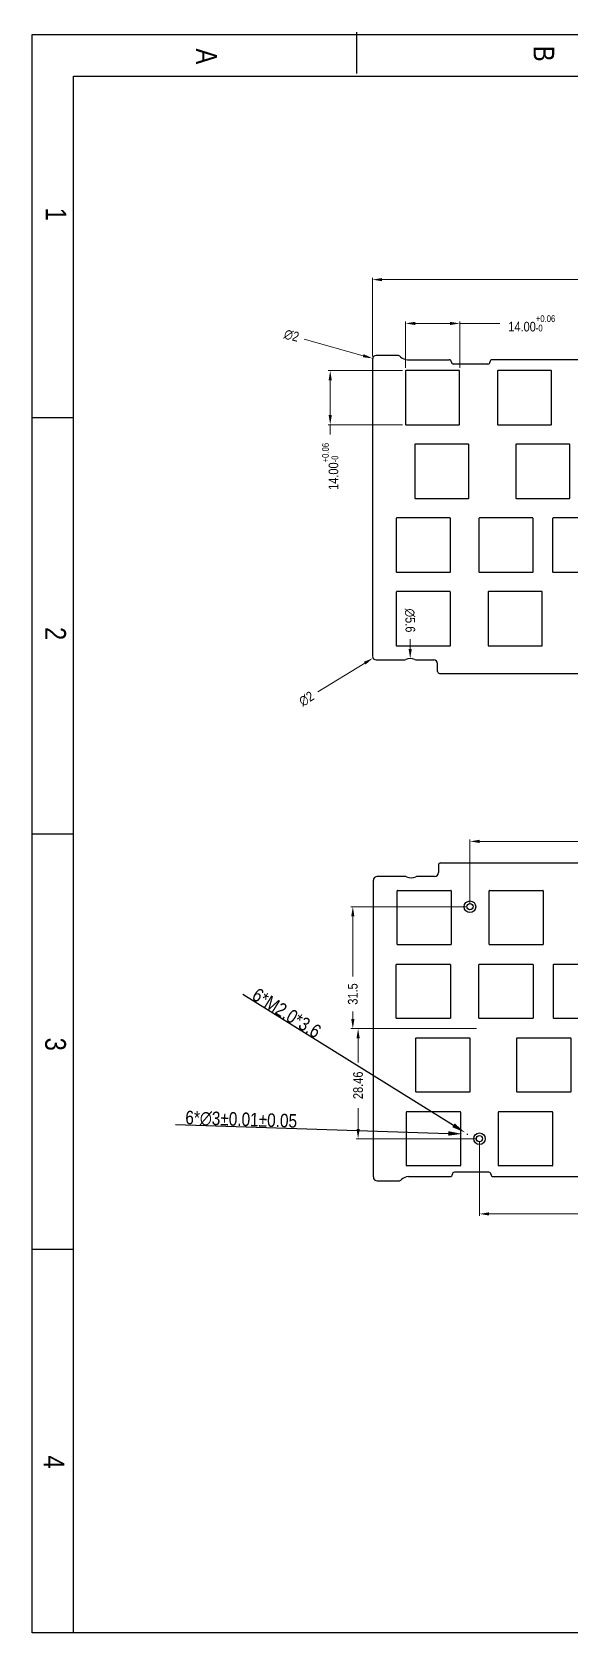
# Model space of a CAD drawing. Header units: millimetres. Extents: x 1477 to 3041, y -1339 to -925.
# Drawn here: x 2413.1 to 2552.5, y -1338.8 to -925 of the extents above; entities that cross this region are included whole.
import ezdxf

# ---------------------------------------------------------------- set-up
doc = ezdxf.new("R2010")
doc.units = ezdxf.units.MM
doc.header["$LTSCALE"] = 30.734
doc.header["$PDMODE"] = 3
doc.header["$PDSIZE"] = 8
doc.layers.get('0').update_dxf_attribs({"linetype": 'CONTINUOUS'})
doc.layers.get('Defpoints').update_dxf_attribs({"linetype": 'CONTINUOUS'})
doc.layers.add('标注尺寸', color=2, linetype='CONTINUOUS')
doc.styles.get("Standard").update_dxf_attribs({"font": 'txt', "width": 0.85})
doc.dimstyles.get("Standard").update_dxf_attribs({"dimtxt": 3.5, "dimasz": 3.5, "dimexe": 0.18, "dimexo": 0.0625, "dimgap": 0.09, "dimtad": 1, "dimdsep": 46, "dimtxsty": 'STANDARD', "dimcen": 0.09, "dimadec": 0, "dimazin": 0, "dimtol": 1, "dimtp": 0.01, "dimtm": 0.01, "dimtfac": 1, "dimtofl": 0, "dimtmove": 0, "dimatfit": 3, "dimfxl": 1, "dimtolj": 1, "dimarcsym": 0})
doc.dimstyles.new('YanXiu', dxfattribs={"dimscale": 2.5, "dimtxt": 3, "dimasz": 2, "dimexe": 0.66, "dimexo": 0.66, "dimgap": 0.66, "dimtad": 0, "dimdsep": 46, "dimtxsty": 'STANDARD', "dimcen": 0, "dimclrd": 3, "dimclre": 6, "dimclrt": 3, "dimazin": 2, "dimtm": 1e-09, "dimtfac": 1, "dimtofl": 0, "dimtmove": 0, "dimatfit": 3, "dimfxl": 1, "dimlwd": 5, "dimlwe": 5, "dimarcsym": 0})

# ---------------------------------------------------------------- blocks, each defined once
blk = doc.blocks.new('*D146')
at = {"color": 3, "lineweight": 5}
for p, q in [((2509.72, -1011.73), (2509.72, -999.79)), ((2512.22, -1000.29), (2521.22, -1000.29)), ((2523.72, -1011.73), (2523.72, -999.79)), ((2523.72, -1000.29), (2534.09, -1000.29))]:
    blk.add_line(p, q, dxfattribs=at)
at = {"color": 3}
for points in [[(2512.22, -999.88), (2512.22, -1000.71), (2509.72, -1000.29)], [(2521.22, -999.88), (2521.22, -1000.71), (2523.72, -1000.29)]]:
    blk.add_solid(points, dxfattribs=at)
at = {"layer": 'Defpoints', "color": 0}
for p in [(2523.72, -1000.29), (2509.72, -1012.48), (2523.72, -1012.48)]:
    blk.add_point(p, dxfattribs=at)
at = {"color": 3, "insert": (2542.37, -1000.29), "char_height": 2.5, "attachment_point": 5}
blk.add_mtext('14.00{\\H0.7x;\\S+0.06^ -0;}', dxfattribs=at)
blk = doc.blocks.new('*D147')
at = {"color": 3, "lineweight": 5}
for p, q in [((2508.97, -1012.48), (2489.74, -1012.48)), ((2490.24, -1014.98), (2490.24, -1023.98)), ((2508.97, -1026.48), (2489.74, -1026.48)), ((2490.24, -1026.48), (2490.24, -1028.98))]:
    blk.add_line(p, q, dxfattribs=at)
at = {"color": 3}
for points in [[(2489.83, -1014.98), (2490.66, -1014.98), (2490.24, -1012.48)], [(2489.83, -1023.98), (2490.66, -1023.98), (2490.24, -1026.48)]]:
    blk.add_solid(points, dxfattribs=at)
at = {"layer": 'Defpoints', "color": 0}
for p in [(2509.72, -1012.48), (2490.24, -1026.48), (2509.72, -1026.48)]:
    blk.add_point(p, dxfattribs=at)
at = {"color": 3, "insert": (2490.24, -1037.25), "char_height": 2.5, "attachment_point": 5, "rotation": 90}
blk.add_mtext('14.00{\\H0.7x;\\S+0.06^ -0;}', dxfattribs=at)
blk = doc.blocks.new('*D158')
at = {"color": 3, "lineweight": 5}
for p, q in [((2501.15, -1008.84), (2501.15, -988.47)), ((2503.65, -988.97), (2647.95, -988.97)), ((2810.78, -988.97), (2666.48, -988.97)), ((2813.28, -1013.55), (2813.28, -988.47))]:
    blk.add_line(p, q, dxfattribs=at)
at = {"color": 3}
for points in [[(2503.65, -988.56), (2503.65, -989.39), (2501.15, -988.97)], [(2810.78, -988.56), (2810.78, -989.39), (2813.28, -988.97)]]:
    blk.add_solid(points, dxfattribs=at)
at = {"layer": 'Defpoints', "color": 0}
for p in [(2813.28, -988.97), (2501.15, -1009.59), (2813.28, -1014.3)]:
    blk.add_point(p, dxfattribs=at)
at = {"color": 3, "insert": (2657.22, -988.97), "char_height": 2.5, "attachment_point": 5}
blk.add_mtext('312.13%%P0.1', dxfattribs=at)
blk = doc.blocks.new('*D166')
at = {"color": 3, "lineweight": 5}
blk.add_line((2487.04, -1095.54), (2499.17, -1088.11), dxfattribs=at)
at = {"color": 3}
blk.add_solid([(2498.95, -1087.75), (2499.38, -1088.46), (2501.3, -1086.8)], dxfattribs=at)
at = {"layer": 'Defpoints', "color": 0}
for p in [(2501.3, -1086.8), (2503, -1085.75)]:
    blk.add_point(p, dxfattribs=at)
at = {"color": 3, "insert": (2484.12, -1097.33), "char_height": 2.5, "attachment_point": 5, "rotation": 31.5091}
blk.add_mtext('∅2', dxfattribs=at)
blk = doc.blocks.new('*D167')
at = {"color": 3, "lineweight": 5}
blk.add_line((2483.54, -1004.35), (2498.78, -1008.64), dxfattribs=at)
at = {"color": 3}
blk.add_solid([(2498.89, -1008.24), (2498.67, -1009.04), (2501.19, -1009.32)], dxfattribs=at)
at = {"layer": 'Defpoints', "color": 0}
for p in [(2501.19, -1009.32), (2503.11, -1009.86)]:
    blk.add_point(p, dxfattribs=at)
at = {"color": 3, "insert": (2480.24, -1003.43), "char_height": 2.5, "attachment_point": 5, "rotation": 344.2856}
blk.add_mtext('∅2', dxfattribs=at)
blk = doc.blocks.new('*D148')
at = {"color": 3, "lineweight": 5}
blk.add_line((2510.9, -1081.92), (2510.91, -1084.42), dxfattribs=at)
at = {"color": 3}
blk.add_solid([(2511.33, -1084.41), (2510.5, -1084.42), (2510.93, -1086.92)], dxfattribs=at)
at = {"layer": 'Defpoints', "color": 0}
for p in [(2510.93, -1086.92), (2510.97, -1092.52)]:
    blk.add_point(p, dxfattribs=at)
at = {"color": 3, "insert": (2510.86, -1077.08), "char_height": 2.5, "attachment_point": 5, "rotation": 270.3891}
blk.add_mtext('∅5.6', dxfattribs=at)
blk = doc.blocks.new('*D168')
at = {"color": 3, "lineweight": 5}
for p, q in [((2528.09, -1182.58), (2496.95, -1182.58)), ((2497.45, -1185.08), (2497.45, -1191.33)), ((2497.45, -1208.54), (2497.45, -1203.13)), ((2528.09, -1211.04), (2496.95, -1211.04))]:
    blk.add_line(p, q, dxfattribs=at)
at = {"color": 3}
for points in [[(2497.04, -1185.08), (2497.87, -1185.08), (2497.45, -1182.58)], [(2497.04, -1208.54), (2497.87, -1208.54), (2497.45, -1211.04)]]:
    blk.add_solid(points, dxfattribs=at)
at = {"layer": 'Defpoints', "color": 0}
for p in [(2497.45, -1182.58), (2528.84, -1182.58), (2528.84, -1211.04)]:
    blk.add_point(p, dxfattribs=at)
at = {"color": 3, "insert": (2497.45, -1197.23), "char_height": 2.5, "attachment_point": 5, "rotation": 90}
blk.add_mtext('28.46', dxfattribs=at)
blk = doc.blocks.new('*D151')
at = {"color": 3, "lineweight": 5}
for p, q in [((2528.84, -1211.79), (2528.84, -1230.97)), ((2531.34, -1230.47), (2586.47, -1230.47)), ((2654.95, -1230.47), (2599.69, -1230.47)), ((2657.45, -1229.72), (2657.45, -1229.97))]:
    blk.add_line(p, q, dxfattribs=at)
at = {"color": 3}
for points in [[(2531.34, -1230.06), (2531.34, -1230.89), (2528.84, -1230.47)], [(2654.95, -1230.06), (2654.95, -1230.89), (2657.45, -1230.47)]]:
    blk.add_solid(points, dxfattribs=at)
at = {"layer": 'Defpoints', "color": 0}
for p in [(2528.84, -1211.04), (2657.45, -1230.47), (2657.45, -1230.47)]:
    blk.add_point(p, dxfattribs=at)
at = {"color": 3, "insert": (2593.08, -1230.47), "char_height": 2.5, "attachment_point": 5}
blk.add_mtext('128.62', dxfattribs=at)
blk = doc.blocks.new('*D170')
at = {"color": 3, "lineweight": 5}
for p, q in [((2526.37, -1150.33), (2526.37, -1133.68)), ((2657.45, -1147.1), (2657.45, -1133.68)), ((2528.87, -1134.18), (2585.84, -1134.18)), ((2654.95, -1134.18), (2597.99, -1134.18))]:
    blk.add_line(p, q, dxfattribs=at)
at = {"color": 3}
for points in [[(2528.87, -1133.76), (2528.87, -1134.6), (2526.37, -1134.18)], [(2654.95, -1133.76), (2654.95, -1134.6), (2657.45, -1134.18)]]:
    blk.add_solid(points, dxfattribs=at)
at = {"layer": 'Defpoints', "color": 0}
for p in [(2657.45, -1134.18), (2657.45, -1147.85), (2526.37, -1151.08)]:
    blk.add_point(p, dxfattribs=at)
at = {"color": 3, "insert": (2591.91, -1134.18), "char_height": 2.5, "attachment_point": 5}
blk.add_mtext('131.08', dxfattribs=at)
blk = doc.blocks.new('*D152')
at = {"color": 3, "lineweight": 5}
for p, q in [((2525.62, -1151.08), (2495.59, -1151.08)), ((2496.09, -1153.58), (2496.09, -1169.14)), ((2496.09, -1180.08), (2496.09, -1178.11)), ((2523.38, -1182.58), (2495.59, -1182.58))]:
    blk.add_line(p, q, dxfattribs=at)
at = {"color": 3}
for points in [[(2495.67, -1153.58), (2496.5, -1153.58), (2496.09, -1151.08)], [(2495.67, -1180.08), (2496.5, -1180.08), (2496.09, -1182.58)]]:
    blk.add_solid(points, dxfattribs=at)
at = {"layer": 'Defpoints', "color": 0}
for p in [(2526.37, -1151.08), (2496.09, -1182.58), (2524.13, -1182.58)]:
    blk.add_point(p, dxfattribs=at)
at = {"color": 3, "insert": (2496.09, -1173.63), "char_height": 2.5, "attachment_point": 5, "rotation": 90}
blk.add_mtext('31.5', dxfattribs=at)
blk = doc.blocks.new('*D156')
at = {"layer": 'Defpoints', "color": 0}
for p in [(2524.26, -1209.78), (2527.25, -1209.88)]:
    blk.add_point(p, dxfattribs=at)
at = {"layer": '标注尺寸', "color": 0, "lineweight": -2}
for p, q in [((2450.22, -1207.4), (2520.76, -1209.67)), ((2525.66, -1209.83), (2525.84, -1209.83)), ((2525.75, -1209.92), (2525.75, -1209.74))]:
    blk.add_line(p, q, dxfattribs=at)
at = {"layer": '标注尺寸', "color": 0}
blk.add_solid([(2520.78, -1209.08), (2520.74, -1210.25), (2524.26, -1209.78)], dxfattribs=at)
at = {"layer": '标注尺寸', "color": 0, "insert": (2467.22, -1206.1), "char_height": 3.5, "attachment_point": 5, "rotation": 358.1546}
blk.add_mtext('\\A1;6*∅3±0.01%%P0.05', dxfattribs=at)
blk = doc.blocks.new('*D157')
at = {"layer": 'Defpoints', "color": 0}
for p in [(2525.08, -1209.41), (2526.43, -1210.25)]:
    blk.add_point(p, dxfattribs=at)
at = {"layer": '标注尺寸', "color": 0, "lineweight": -2}
for p, q in [((2467.61, -1173.64), (2522.1, -1207.56)), ((2525.66, -1209.83), (2525.84, -1209.83)), ((2525.75, -1209.92), (2525.75, -1209.74))]:
    blk.add_line(p, q, dxfattribs=at)
at = {"layer": '标注尺寸', "color": 0}
blk.add_solid([(2522.41, -1207.06), (2521.8, -1208.05), (2525.08, -1209.41)], dxfattribs=at)
at = {"layer": '标注尺寸', "color": 0, "insert": (2478.97, -1178.54), "char_height": 3.5, "attachment_point": 5, "rotation": 328.1}
blk.add_mtext('\\A1;6*M2.0*3.6', dxfattribs=at)

msp = doc.modelspace()

# ---------------------------------------------------------------- linework, layer by layer
at = {"color": 7, "linetype": 'Continuous'}
for p, q in [((2413.115, -1338.795), (2413.115, -925.642)), ((2413.115, -925.642), (3040.798, -925.642)), ((2497.147, -935.717), (2497.147, -924.969)), ((2423.863, -1338.795), (2423.863, -936.39)), ((2423.863, -936.39), (3040.798, -936.39)), ((2501.15, -1009.59), (2501.15, -1086.278)), ((2507.704, -1008.59), (2502.15, -1008.59)), ((2510.24, -1009.678), (2520.971, -1009.678)), ((2558.785, -1009.678), (2532.171, -1009.678)), ((2509.715, -1012.578), (2509.715, -1026.378)), ((2523.615, -1012.478), (2509.815, -1012.478)), ((2531.041, -1010.808), (2522.101, -1010.808)), ((2523.715, -1026.378), (2523.715, -1012.578)), ((2533.48, -1012.578), (2533.48, -1026.378)), ((2547.38, -1012.478), (2533.58, -1012.478)), ((2547.48, -1026.378), (2547.48, -1012.578)), ((2423.863, -1024.739), (2413.115, -1024.739)), ((2509.815, -1026.478), (2523.615, -1026.478)), ((2533.58, -1026.478), (2547.38, -1026.478)), ((2512.1, -1031.628), (2512.1, -1045.428)), ((2526, -1031.528), (2512.2, -1031.528)), ((2526.1, -1045.428), (2526.1, -1031.628)), ((2538.245, -1031.628), (2538.245, -1045.428)), ((2552.145, -1031.528), (2538.345, -1031.528)), ((2552.245, -1045.428), (2552.245, -1031.628)), ((2512.2, -1045.528), (2526, -1045.528)), ((2538.345, -1045.528), (2552.145, -1045.528)), ((2547.755, -1050.678), (2547.755, -1064.478)), ((2561.655, -1050.578), (2547.855, -1050.578)), ((2547.855, -1064.578), (2561.655, -1064.578)), ((2507.32, -1069.728), (2507.32, -1083.528)), ((2521.22, -1069.628), (2507.42, -1069.628)), ((2521.32, -1083.528), (2521.32, -1069.728)), ((2531.09, -1069.728), (2531.09, -1083.528)), ((2544.99, -1069.628), (2531.19, -1069.628)), ((2545.09, -1083.528), (2545.09, -1069.728)), ((2507.42, -1083.628), (2521.22, -1083.628)), ((2531.19, -1083.628), (2544.99, -1083.628)), ((2502.15, -1087.278), (2509.335, -1087.278)), ((2517.999, -1090.278), (2517.999, -1088.278)), ((2518.499, -1090.778), (2582.499, -1090.778)), ((2413.115, -1132.219), (2423.863, -1132.219)), ((2518.238, -1140.236), (2518.238, -1142.236)), ((2518.738, -1139.736), (2582.738, -1139.736)), ((2501.389, -1220.923), (2501.389, -1144.236)), ((2509.574, -1143.236), (2502.389, -1143.236)), ((2507.559, -1160.786), (2507.559, -1146.986)), ((2507.659, -1146.886), (2521.459, -1146.886)), ((2521.559, -1146.986), (2521.559, -1160.786)), ((2531.329, -1160.786), (2531.329, -1146.986)), ((2531.429, -1146.886), (2545.229, -1146.886)), ((2545.329, -1146.986), (2545.329, -1160.786)), ((2521.459, -1160.886), (2507.659, -1160.886)), ((2545.229, -1160.886), (2531.429, -1160.886)), ((2547.994, -1179.836), (2547.994, -1166.036)), ((2548.094, -1165.936), (2561.894, -1165.936)), ((2561.894, -1179.936), (2548.094, -1179.936)), ((2512.34, -1198.886), (2512.34, -1185.086)), ((2512.44, -1184.986), (2526.24, -1184.986)), ((2526.34, -1185.086), (2526.34, -1198.886)), ((2538.484, -1198.886), (2538.484, -1185.086)), ((2538.584, -1184.986), (2552.384, -1184.986)), ((2552.484, -1185.086), (2552.484, -1198.886)), ((2526.24, -1198.986), (2512.44, -1198.986)), ((2552.384, -1198.986), (2538.584, -1198.986)), ((2509.954, -1217.936), (2509.954, -1204.136)), ((2510.054, -1204.036), (2523.854, -1204.036)), ((2523.954, -1204.136), (2523.954, -1217.936)), ((2533.719, -1217.936), (2533.719, -1204.136)), ((2533.819, -1204.036), (2547.619, -1204.036)), ((2547.719, -1204.136), (2547.719, -1217.936)), ((2523.854, -1218.036), (2510.054, -1218.036)), ((2531.28, -1219.706), (2522.34, -1219.706)), ((2547.619, -1218.036), (2533.819, -1218.036)), ((2502.389, -1221.923), (2507.943, -1221.923)), ((2510.479, -1220.836), (2521.21, -1220.836)), ((2532.41, -1220.836), (2559.024, -1220.836)), ((2423.863, -1239.698), (2413.115, -1239.698)), ((3040.798, -1338.795), (2413.115, -1338.795))]:
    msp.add_line(p, q, dxfattribs=at)
at = {"color": 1}
for p, q in [((2507.32, -1050.678), (2507.32, -1064.478)), ((2521.22, -1050.578), (2507.42, -1050.578)), ((2521.32, -1064.478), (2521.32, -1050.678)), ((2528.705, -1050.678), (2528.705, -1064.478)), ((2542.605, -1050.578), (2528.805, -1050.578)), ((2542.705, -1064.478), (2542.705, -1050.678)), ((2507.42, -1064.578), (2521.22, -1064.578)), ((2528.805, -1064.578), (2542.605, -1064.578)), ((2507.32, -1179.836), (2507.32, -1166.036)), ((2507.42, -1165.936), (2521.22, -1165.936)), ((2521.32, -1166.036), (2521.32, -1179.836)), ((2528.705, -1179.836), (2528.705, -1166.036)), ((2528.805, -1165.936), (2542.605, -1165.936)), ((2542.705, -1166.036), (2542.705, -1179.836)), ((2521.22, -1179.936), (2507.42, -1179.936)), ((2542.605, -1179.936), (2528.805, -1179.936))]:
    msp.add_line(p, q, dxfattribs=at)
for p, q in [((2512.566, -1087.278), (2516.999, -1087.278)), ((2517.238, -1143.236), (2512.805, -1143.236))]:
    msp.add_line(p, q)
at = {"color": 2, "linetype": 'Continuous'}
for centre, radius in [((2526.374, -1151.077), 1.5), ((2526.374, -1151.077), 0.8), ((2528.837, -1211.036), 1.5), ((2528.837, -1211.036), 0.8)]:
    msp.add_circle(centre, radius, dxfattribs=at)
at = {"color": 7, "linetype": 'Continuous'}
for centre, radius, start, end in [((2502.15, -1009.59), 1, 90, 180), ((2507.704, -1009.59), 1, 43.57369, 90), ((2510.24, -1007.178), 2.5, 223.57369, 270), ((2520.971, -1010.308), 0.63, 0, 90), ((2532.171, -1010.308), 0.63, 90, 180), ((2509.815, -1012.578), 0.1, 90, 180), ((2522.101, -1010.308), 0.5, 180, 270), ((2523.615, -1012.578), 0.1, 0, 90), ((2531.041, -1010.308), 0.5, 270, 0), ((2533.58, -1012.578), 0.1, 90, 180), ((2547.38, -1012.578), 0.1, 0, 90), ((2509.815, -1026.378), 0.1, 180, 270), ((2523.615, -1026.378), 0.1, 270, 0), ((2533.58, -1026.378), 0.1, 180, 270), ((2547.38, -1026.378), 0.1, 270, 0), ((2512.2, -1031.628), 0.1, 90, 180), ((2526, -1031.628), 0.1, 0, 90), ((2538.345, -1031.628), 0.1, 90, 180), ((2552.145, -1031.628), 0.1, 0, 90), ((2512.2, -1045.428), 0.1, 180, 270), ((2526, -1045.428), 0.1, 270, 0), ((2538.345, -1045.428), 0.1, 180, 270), ((2552.145, -1045.428), 0.1, 270, 0), ((2547.855, -1050.678), 0.1, 90, 180), ((2547.855, -1064.478), 0.1, 180, 270), ((2507.42, -1069.728), 0.1, 90, 180), ((2521.22, -1069.728), 0.1, 0, 90), ((2531.19, -1069.728), 0.1, 90, 180), ((2544.99, -1069.728), 0.1, 0, 90), ((2507.42, -1083.528), 0.1, 180, 270), ((2521.22, -1083.528), 0.1, 270, 0), ((2531.19, -1083.528), 0.1, 180, 270), ((2544.99, -1083.528), 0.1, 270, 0), ((2502.15, -1086.278), 1, 180, 270), ((2509.335, -1086.278), 1, 270, 295.15417), ((2510.95, -1089.717), 2.8, 64.84583, 115.15417), ((2512.566, -1086.278), 1, 244.84583, 270), ((2516.999, -1088.278), 1, 0, 90), ((2518.499, -1090.278), 0.5, 180, 270), ((2518.738, -1140.236), 0.5, 90, 180), ((2502.389, -1144.236), 1, 90, 180), ((2509.574, -1144.236), 1, 64.84583, 90), ((2511.19, -1140.796), 2.8, 244.84583, 295.15417), ((2512.805, -1144.236), 1, 90, 115.15417), ((2517.238, -1142.236), 1, 270, 0), ((2507.659, -1146.986), 0.1, 90, 180), ((2521.459, -1146.986), 0.1, 0, 90), ((2531.429, -1146.986), 0.1, 90, 180), ((2545.229, -1146.986), 0.1, 0, 90), ((2507.659, -1160.786), 0.1, 180, 270), ((2521.459, -1160.786), 0.1, 270, 0), ((2531.429, -1160.786), 0.1, 180, 270), ((2545.229, -1160.786), 0.1, 270, 0), ((2548.094, -1166.036), 0.1, 90, 180), ((2548.094, -1179.836), 0.1, 180, 270), ((2512.44, -1185.086), 0.1, 90, 180), ((2526.24, -1185.086), 0.1, 0, 90), ((2538.584, -1185.086), 0.1, 90, 180), ((2552.384, -1185.086), 0.1, 0, 90), ((2512.44, -1198.886), 0.1, 180, 270), ((2526.24, -1198.886), 0.1, 270, 0), ((2538.584, -1198.886), 0.1, 180, 270), ((2552.384, -1198.886), 0.1, 270, 0), ((2510.054, -1204.136), 0.1, 90, 180), ((2523.854, -1204.136), 0.1, 0, 90), ((2533.819, -1204.136), 0.1, 90, 180), ((2547.619, -1204.136), 0.1, 0, 90), ((2510.054, -1217.936), 0.1, 180, 270), ((2521.21, -1220.206), 0.63, 270, 0), ((2522.34, -1220.206), 0.5, 90, 180), ((2523.854, -1217.936), 0.1, 270, 0), ((2531.28, -1220.206), 0.5, 0, 90), ((2532.41, -1220.206), 0.63, 180, 270), ((2533.819, -1217.936), 0.1, 180, 270), ((2547.619, -1217.936), 0.1, 270, 0), ((2502.389, -1220.923), 1, 180, 270), ((2507.943, -1220.923), 1, 270, 316.42631), ((2510.479, -1223.336), 2.5, 90, 136.42631)]:
    msp.add_arc(centre, radius, start, end, dxfattribs=at)
at = {"color": 1}
for centre, start, end in [((2507.42, -1050.678), 90, 180), ((2521.22, -1050.678), 0, 90), ((2528.805, -1050.678), 90, 180), ((2542.605, -1050.678), 0, 90), ((2507.42, -1064.478), 180, 270), ((2521.22, -1064.478), 270, 0), ((2528.805, -1064.478), 180, 270), ((2542.605, -1064.478), 270, 0), ((2507.42, -1166.036), 90, 180), ((2521.22, -1166.036), 0, 90), ((2528.805, -1166.036), 90, 180), ((2542.605, -1166.036), 0, 90), ((2507.42, -1179.836), 180, 270), ((2521.22, -1179.836), 270, 0), ((2528.805, -1179.836), 180, 270), ((2542.605, -1179.836), 270, 0)]:
    msp.add_arc(centre, 0.1, start, end, dxfattribs=at)

# ---------------------------------------------------------------- texts
at = {"color": 7, "linetype": 'Continuous', "char_height": 5.374, "width": 5.37399, "attachment_point": 1, "rotation": 270, "line_spacing_factor": 0.9}
for s, insert in [('A', (2460.944, -929.225)), ('B', (2548.2, -928.551)), ('1', (2422.009, -970.376)), ('2', (2421.913, -1078.771)), ('3', (2421.893, -1184.924)), ('4', (2421.47, -1292.901))]:
    msp.add_mtext(s, dxfattribs=dict(at, insert=insert))

# ---------------------------------------------------------------- dimensions: what is measured, and where the dimension line sits
dim = msp.add_linear_dim(base=(2813.28, -988.974), p1=(2501.15, -1009.59), p2=(2813.28, -1014.302), text='<>%%P0.1', dimstyle='YanXiu', override={"dimtxt": 1, "dimasz": 1, "dimexe": 0.2, "dimexo": 0.3, "dimclre": 3})
dim.commit()
dim.dimension.update_dxf_attribs({"geometry": '*D158', "text_midpoint": (2657.215, -988.974)})
for p1, p2, picture, middle in [((2503.113, -1009.861), (2501.188, -1009.319), '*D167', (2480.243, -1003.426)), ((2503.003, -1085.755), (2501.298, -1086.8), '*D166', (2484.12, -1097.33))]:
    dim = msp.add_diameter_dim_2p(p1=p1, p2=p2, dimstyle='YanXiu', override={"dimtxt": 1, "dimasz": 1, "dimexe": 0.2, "dimexo": 0.3, "dimclre": 3})
    dim.commit()
    dim.dimension.update_dxf_attribs({"geometry": picture, "text_midpoint": middle, "dimtype": 163})
dim = msp.add_linear_dim(base=(2523.715, -1000.293), p1=(2509.715, -1012.478), p2=(2523.715, -1012.478), text='14.00{\\H0.7x;\\S+0.06^ -0;}', dimstyle='YanXiu', override={"dimtxt": 1, "dimasz": 1, "dimexe": 0.2, "dimexo": 0.3, "dimclre": 3})
dim.commit()
dim.dimension.update_dxf_attribs({"geometry": '*D146', "text_midpoint": (2542.366, -1000.293), "dimtype": 160})
dim = msp.add_linear_dim(base=(2490.243, -1026.478), p1=(2509.715, -1012.478), p2=(2509.715, -1026.478), angle=90, text='14.00{\\H0.7x;\\S+0.06^ -0;}', dimstyle='YanXiu', override={"dimtxt": 1, "dimasz": 1, "dimexe": 0.2, "dimexo": 0.3, "dimclre": 3})
dim.commit()
dim.dimension.update_dxf_attribs({"geometry": '*D147', "text_midpoint": (2490.243, -1037.25)})
dim = msp.add_diameter_dim_2p(p1=(2510.969, -1092.517), p2=(2510.931, -1086.917), dimstyle='YanXiu', override={"dimtxt": 1, "dimasz": 1, "dimexe": 0.2, "dimexo": 0.3, "dimclre": 3})
dim.commit()
dim.dimension.update_dxf_attribs({"geometry": '*D148', "text_midpoint": (2510.864, -1077.08)})
dim = msp.add_linear_dim(base=(2657.454, -1134.18), p1=(2526.374, -1151.077), p2=(2657.454, -1147.854), angle=180, dimstyle='YanXiu', override={"dimtxt": 1, "dimasz": 1, "dimexe": 0.2, "dimexo": 0.3, "dimclre": 3})
dim.commit()
dim.dimension.update_dxf_attribs({"geometry": '*D170', "text_midpoint": (2591.914, -1134.18)})
for base, p1, p2, angle, picture, middle in [((2496.087, -1182.58), (2526.374, -1151.077), (2524.133, -1182.58), 270, '*D152', (2496.087, -1173.626)), ((2497.453, -1182.58), (2528.837, -1211.036), (2528.837, -1182.58), 270, '*D168', (2497.453, -1197.228)), ((2657.454, -1230.472), (2528.837, -1211.036), (2657.454, -1230.472), 180, '*D151', (2593.078, -1230.472))]:
    dim = msp.add_linear_dim(base=base, p1=p1, p2=p2, angle=angle, dimstyle='YanXiu', override={"dimtxt": 1, "dimasz": 1, "dimexe": 0.2, "dimexo": 0.3, "dimclre": 3})
    dim.commit()
    dim.dimension.update_dxf_attribs({"geometry": picture, "text_midpoint": middle, "dimtype": 160})
at = {"layer": '标注尺寸'}
for p1, p2, text, picture, middle in [((2526.434, -1210.252), (2525.076, -1209.406), '6*M2.0*3.6', '*D157', (2477.997, -1180.102)), ((2527.254, -1209.877), (2524.256, -1209.781), '6*<>%%P0.05', '*D156', (2467.156, -1207.941))]:
    dim = msp.add_diameter_dim_2p(p1=p1, p2=p2, text=text, dimstyle='STANDARD', dxfattribs=at)
    dim.commit()
    dim.dimension.update_dxf_attribs({"geometry": picture, "text_midpoint": middle, "dimtype": 163})

doc.saveas('drawing.dxf')
